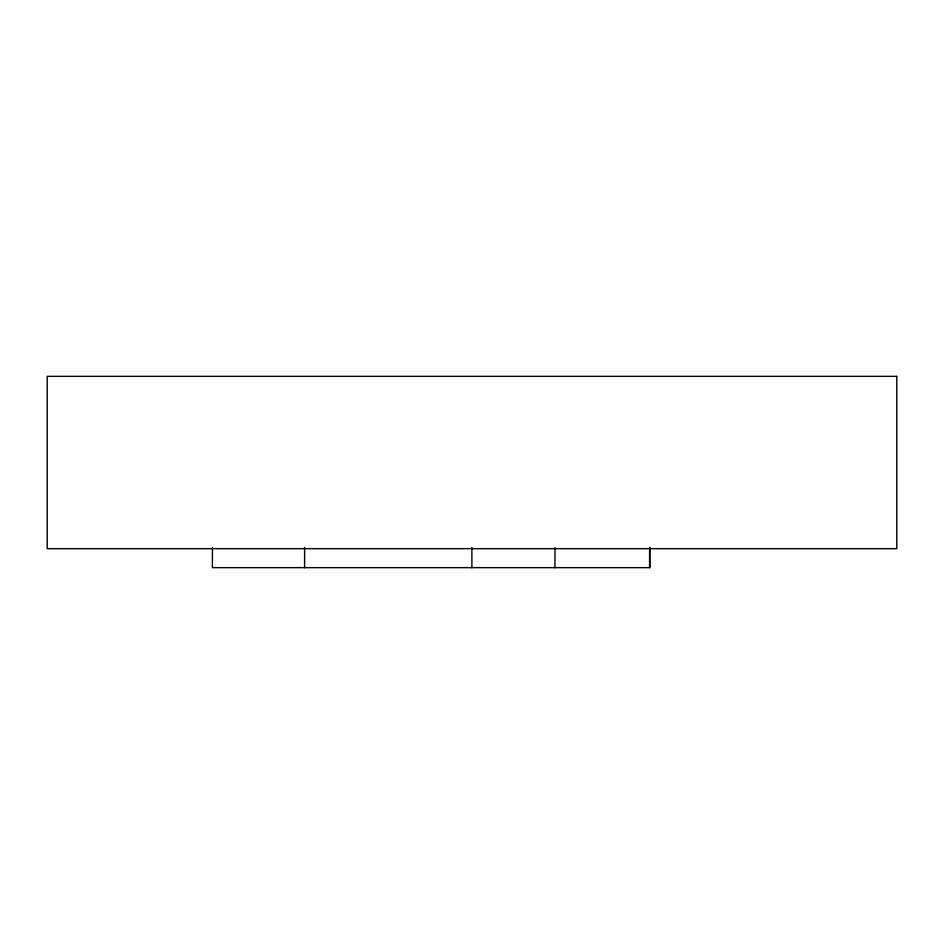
<?xml version="1.0" encoding="UTF-8"?>
<svg xmlns="http://www.w3.org/2000/svg" width="944" height="944" viewBox="0 0 944 944"><rect width="100%" height="100%" fill="white"/><g stroke="black" fill="none" stroke-linecap="round" stroke-linejoin="round"><path stroke-width="1.42" d="M649.861 547.52L649.861 567.651L212.4 567.651L212.4 547.52M649.59 547.52L649.59 567.651M554.966 547.52L554.966 567.651M471.894 547.52L471.894 567.651M304.593 547.52L304.593 567.651M896.8 376.349L47.2 376.349L47.2 548.676L896.8 548.676L896.8 376.349"/></g></svg>
